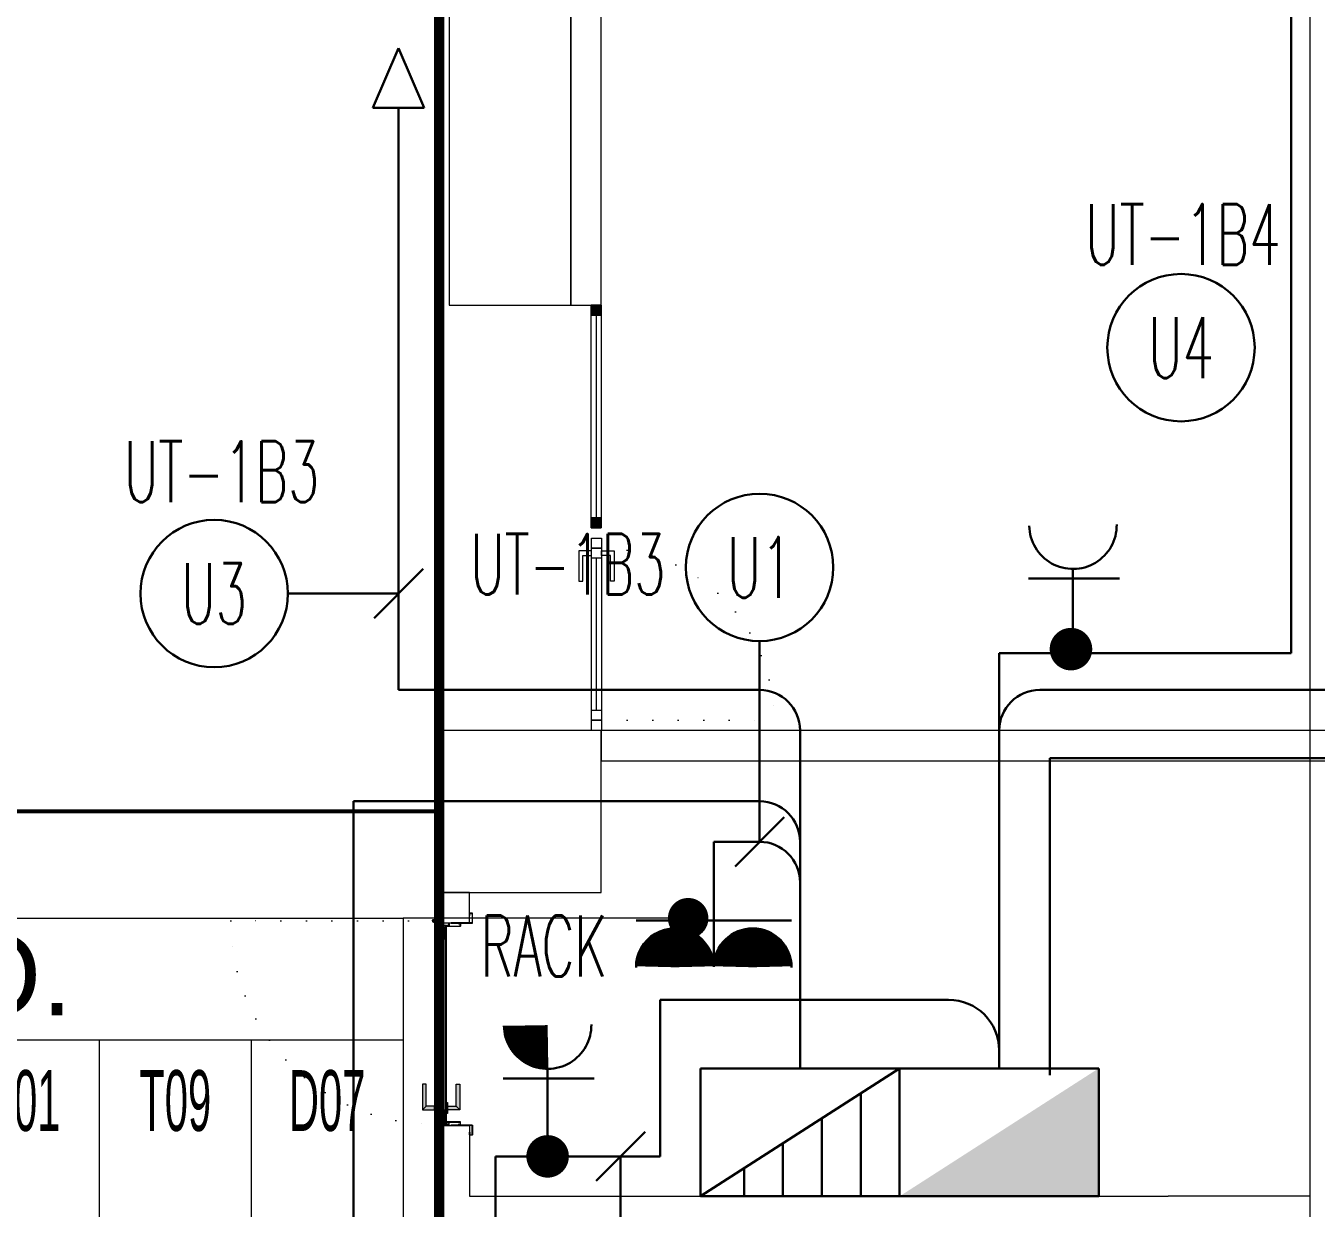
# Model space of a CAD drawing. Header units: metres. Extents: x -13194 to 152406, y -14653 to 29421.
# Drawn here: x 59456 to 60093, y 3044 to 3628 of the extents above; entities that cross this region are included whole.
import ezdxf
from ezdxf.enums import TextEntityAlignment as Align

# ---------------------------------------------------------------- set-up
doc = ezdxf.new("R2010")
doc.units = ezdxf.units.M
doc.header["$LTSCALE"] = 100
doc.header["$MEASUREMENT"] = 0
doc.linetypes.add('DOT2', pattern=[0.125, 0, -0.125])
doc.linetypes.add('HIDDEN', pattern=[0.375, 0.25, -0.125])
doc.layers.get('0').update_dxf_attribs({"color": 9, "lineweight": 9})
for name, color, linetype, lineweight in [('00', 9, 'Continuous', 9), ('01', 9, 'Continuous', 9), ('05', 9, 'Continuous', 9), ('05S', 9, 'Continuous', 9), ('06B', 9, 'Continuous', 9), ('06D', 9, 'Continuous', 9), ('10', 9, 'Continuous', 9), ('15', 9, 'Continuous', 9), ('20', 9, 'DOT2', 9), ('21_mahal200', 9, 'Continuous', 9), ('E-AYDINLATMA VE PRİZ PANOSU', 7, 'Continuous', 30), ('E-ETANŞ PRİZ', 7, 'Continuous', 30), ('E-KABLO', 7, 'Continuous', 30), ('E-LINYE', 7, 'Continuous', 30), ('E-PRİZ', 7, 'Continuous', 30), ('E-UPS PANOSU', 7, 'Continuous', 30), ('E-ÇİFTLİ UPS PRİZ', 7, 'Continuous', 30)]:
    doc.layers.add(name, color=color, linetype=linetype, lineweight=lineweight)
doc.styles.add('Arial', font='arial.ttf', dxfattribs={"height": 2.5})
doc.styles.add('E-YAZI', font='txttw.shx')
doc.styles.add('MuuM_TEXT-STANDART', font='ARIALN.TTF')
doc.dimstyles.new('MuuM_DIM200', dxfattribs={"dimscale": 20, "dimtxt": 2, "dimasz": 1, "dimexe": 1, "dimexo": 1, "dimgap": 1, "dimtad": 1, "dimdec": 1, "dimrnd": 0.5, "dimdsep": 46, "dimtxsty": 'MuuM_TEXT-STANDART', "dimblk": 'ARCHTICK', "dimcen": 0, "dimdle": 0.15, "dimclrd": 256, "dimclre": 256, "dimclrt": 256, "dimadec": 0, "dimazin": 0, "dimtfac": 5, "dimtdec": 1, "dimtix": 1, "dimtmove": 2, "dimatfit": 3, "dimldrblk": 'DOT', "dimfxl": 3, "dimfxlon": 1, "dimtolj": 1, "dimlwd": -1, "dimlwe": -1, "dimarcsym": 0})

# ---------------------------------------------------------------- blocks, each defined once
blk = doc.blocks.new('100_ETANŞ PRİZ')
at = {"layer": 'E-ETANŞ PRİZ', "color": 4}
for p, q in [((-1.223, 2.136), (1.279, 2.136)), ((0, 2.4), (0, 0))]:
    blk.add_line(p, q, dxfattribs=at)
at = {"layer": 'E-ETANŞ PRİZ', "color": 4, "const_width": 1.2}
blk.add_lwpolyline([(0.01, 3, -0.414214), (-0.6, 3.59)], format="xyb", dxfattribs=at)
at = {"layer": 'E-ETANŞ PRİZ', "color": 4}
blk.add_arc((0, 3.6), 1.2, 180.7551, 0.7551, dxfattribs=at)
blk = doc.blocks.new('100_AYDINLATMA VE PRİZ PANOSU')
at = {"layer": 'E-AYDINLATMA VE PRİZ PANOSU', "color": 4}
for p, q in [((-3.072, 3.948), (3.072, 3.948)), ((-3.072, 0), (-3.072, 3.948)), ((3.072, 3.948), (3.072, 0)), ((3.072, 0), (-3.072, 0))]:
    blk.add_line(p, q, dxfattribs=at)
blk.add_solid([(3.072, 0), (-3.072, 0), (-3.072, 3.948)], dxfattribs=at)
blk = doc.blocks.new('100_UPS PANOSU')
at = {"layer": 'E-UPS PANOSU', "color": 4}
for p, q in [((-3.072, 3.948), (3.072, 3.948)), ((-3.072, 0), (-3.072, 3.948)), ((3.072, 0), (-3.072, 3.948)), ((3.072, 3.948), (3.072, 0)), ((-1.872, 0), (-1.872, 3.177)), ((-0.672, 0), (-0.672, 2.406)), ((0.528, 0), (0.528, 1.635)), ((1.728, 0), (1.728, 0.864)), ((3.072, 0), (-3.072, 0))]:
    blk.add_line(p, q, dxfattribs=at)
blk = doc.blocks.new('100_ÇİFTLİ UPS PRİZ')
at = {"layer": 'E-ÇİFTLİ UPS PRİZ', "color": 4}
for p, q in [((0, 3.862), (0, 0)), ((-2.4, 2.425), (2.4, 2.425))]:
    blk.add_line(p, q, dxfattribs=at)
at = {"layer": 'E-ÇİFTLİ UPS PRİZ', "color": 4, "const_width": 1.2}
for points in [[(-1.8, 3.855, 0.97398), (-0.6, 3.855, 0.97398)], [(0.6, 3.855, 0.97398), (1.8, 3.855, 0.97398)]]:
    blk.add_lwpolyline(points, format="xyb", dxfattribs=at)
at = {"layer": 'E-ÇİFTLİ UPS PRİZ', "color": 4}
for centre, start, end in [((-1.2, 3.87), 179.6083, 359.6083), ((1.2, 3.87), 180.3917, 0.3917)]:
    blk.add_arc(centre, 1.2, start, end, dxfattribs=at)
blk = doc.blocks.new('100_PRİZ')
at = {"layer": 'E-PRİZ', "color": 4}
for p, q in [((-1.223, 2.136), (1.279, 2.136)), ((0, 2.4), (0, 0))]:
    blk.add_line(p, q, dxfattribs=at)
blk.add_arc((0, 3.6), 1.2, 180.7551, 0.7551, dxfattribs=at)
blk = doc.blocks.new('p-kolon_80x80')
blk.add_lwpolyline([(-40, -40), (40, -40), (40, 40), (-40, 40)], close=True)
blk = doc.blocks.new('1.bod.mimari.elk')
at = {"layer": '01'}
blk.add_lwpolyline([(4130, -5950), (4130, -5950), (4130, -5950), (4130, -5400), (4400, -5400), (4400, -5950), (4400, -5950), (4400, -5950), (4440, -5950), (4440, -5350), (4090, -5350), (4090, -5950), (4130, -5950)], dxfattribs=at)
blk.add_blockref('p-kolon_80x80', (3700, -5390), dxfattribs=at)
blk = doc.blocks.new('p-işyeri')
at = {"color": 0, "const_width": 2}
blk.add_lwpolyline([(200, 0), (200, 700), (-200, 700), (-200, 0)], close=True, dxfattribs=at)
blk = doc.blocks.new('gr-p-barel kilitli kapı kolu')
at = {"layer": '05S'}
h = blk.add_hatch(color=256, dxfattribs=at)
h.paths.add_polyline_path([(1.3, 0.8), (-1.3, 0.8), (-1.3, 0.7), (1.3, 0.7)])
h.paths.add_polyline_path([(2.75, 0.7), (-2.75, 0.7), (-2.75, 0), (2.75, 0)])
h.paths.add_polyline_path([(-11.7, 4.9), (-11.7, 6.7), (0.9, 6.7), (0.9, 0.8), (-0.9, 0.8), (-0.9, 4.9)])
at = {"flags": 128}
for points in [[(-0.9, 0.8), (-0.9, 4.9), (-11.7, 4.9), (-11.7, 6.7), (0.9, 6.7), (0.9, 0.8)], [(-0.8, 5), (0.8, 6.6)]]:
    blk.add_lwpolyline(points, dxfattribs=at)
blk.add_lwpolyline([(-2.75, 0), (-2.75, 0.7), (2.75, 0.7), (2.75, 0)])
blk.add_lwpolyline([(-1.3, 0.7), (1.3, 0.7), (1.3, 0.8), (-1.3, 0.8)], close=True)
blk = doc.blocks.new('prf-scr2')
at = {"linetype": 'DOT2', "ltscale": 10}
blk.add_line((0, 0.19), (0, -1.06), dxfattribs=at)
for p, q in [((0.09, -0.24), (-0.09, -0.2)), ((-0.09, -0.24), (0.09, -0.28)), ((0.09, -0.32), (-0.09, -0.28)), ((-0.09, -0.32), (0.09, -0.36)), ((0.09, -0.4), (-0.09, -0.36)), ((-0.09, -0.4), (0.09, -0.44)), ((0.09, -0.48), (-0.09, -0.44)), ((-0.09, -0.48), (0.09, -0.52)), ((0.09, -0.56), (-0.09, -0.52)), ((-0.09, -0.56), (0.09, -0.6)), ((0.09, -0.64), (-0.09, -0.6)), ((-0.09, -0.64), (0.09, -0.68)), ((0.09, -0.72), (-0.09, -0.68)), ((-0.09, -0.72), (0.09, -0.76)), ((0.06, -0.84), (-0.08, -0.76)), ((-0.07, -0.8), (0.06, -0.84)), ((0.09, -0.17), (0, -0.15)), ((0, -0.18), (0.09, -0.2))]:
    blk.add_line(p, q)
blk.add_lwpolyline([(0.23, 0), (-0.23, 0), (-0.23, -0.01), (-0.12, -0.14), (0.12, -0.14), (0.23, -0.01), (0.23, 0)], close=True)
for points in [[(0.23, -0.01), (-0.23, -0.01)], [(-0.09, -0.14), (-0.09, -0.2), (-0.12, -0.22), (-0.12, -0.23), (-0.09, -0.24), (-0.09, -0.28), (-0.12, -0.3), (-0.12, -0.31), (-0.09, -0.32), (-0.09, -0.36), (-0.12, -0.38), (-0.12, -0.39), (-0.09, -0.4), (-0.09, -0.44), (-0.12, -0.46), (-0.12, -0.46), (-0.09, -0.48), (-0.09, -0.52), (-0.12, -0.54), (-0.12, -0.54), (-0.09, -0.56), (-0.09, -0.6), (-0.12, -0.62), (-0.12, -0.62), (-0.09, -0.64), (-0.09, -0.68), (-0.12, -0.69), (-0.12, -0.7), (-0.09, -0.72), (-0.09, -0.73), (-0.08, -0.76), (-0.1, -0.77), (-0.1, -0.78), (-0.07, -0.8), (-0.01, -0.94), (0, -0.95), (0.01, -0.94), (0.08, -0.76), (0.09, -0.76), (0.12, -0.74), (0.12, -0.73), (0.09, -0.72), (0.09, -0.68), (0.12, -0.66), (0.12, -0.66), (0.09, -0.64), (0.09, -0.6), (0.12, -0.58), (0.12, -0.58), (0.09, -0.56), (0.09, -0.52), (0.12, -0.5), (0.12, -0.5), (0.09, -0.48), (0.09, -0.44), (0.12, -0.43), (0.12, -0.42), (0.09, -0.4), (0.09, -0.36), (0.12, -0.35), (0.12, -0.34), (0.09, -0.32), (0.09, -0.28), (0.12, -0.27), (0.12, -0.26), (0.09, -0.24), (0.09, -0.2), (0.12, -0.19), (0.12, -0.18), (0.09, -0.17), (0.09, -0.14)]]:
    blk.add_lwpolyline(points)
blk = doc.blocks.new('K-SAC-01')
at = {"layer": '10'}
for points in [[(-4.6, 16.2, -0.414214), (-4.5, 16.3), (-0.1, 16.3, -0.414214), (0, 16.2), (0, 5.9), (0.2, 5.9), (0.2, 16.2, 0.414214), (-0.1, 16.5), (-4.5, 16.5, 0.414214), (-4.8, 16.2), (-4.8, 15.3, 0.414214), (-4.5, 15), (-3.4, 15), (-3.4, 15.2), (-4.5, 15.2, -0.414214), (-4.6, 15.3)], [(104.6, 16.2, 0.414214), (104.5, 16.3), (100.1, 16.3, 0.414214), (100, 16.2), (100, 5.9), (99.8, 5.9), (99.8, 16.2, -0.414214), (100.1, 16.5), (104.5, 16.5, -0.414214), (104.8, 16.2), (104.8, 15.3, -0.414214), (104.5, 15), (103.4, 15), (103.4, 15.2), (104.5, 15.2, 0.414214), (104.6, 15.3)], [(0.2, 10.3, -0.414214), (0.5, 10.6), (1.5, 10.6, -0.414214), (1.8, 10.3), (1.8, 3.9, -0.414214), (1.5, 3.6, -0.414214), (1.2, 3.9), (1.2, 4.8), (0.2, 4.8), (0.2, -1.2, -0.414214), (-0.1, -1.5), (-4.5, -1.5, -0.414214), (-4.8, -1.2), (-4.8, -0.3, -0.414214), (-4.5, 0), (-3.4, 0), (-3.4, -0.2), (-4.5, -0.2, 0.414214), (-4.6, -0.3), (-4.6, -1.2, 0.414214), (-4.5, -1.3), (-0.1, -1.3, 0.414214), (0, -1.2), (0, 5), (1.4, 5), (1.4, 3.9, 0.414214), (1.5, 3.8, 0.414214), (1.6, 3.9), (1.6, 10.3, 0.414214), (1.5, 10.4), (0.5, 10.4, 0.414214), (0.4, 10.3), (0.4, 9.4), (0.2, 9.4)], [(99.8, 10.3, 0.414214), (99.5, 10.6), (98.5, 10.6, 0.414214), (98.2, 10.3), (98.2, 3.9, 0.414214), (98.5, 3.6, 0.414214), (98.8, 3.9), (98.8, 4.8), (99.8, 4.8), (99.8, -1.2, 0.414214), (100.1, -1.5), (104.5, -1.5, 0.414214), (104.8, -1.2), (104.8, -0.3, 0.414214), (104.5, 0), (103.4, 0), (103.4, -0.2), (104.5, -0.2, -0.414214), (104.6, -0.3), (104.6, -1.2, -0.414214), (104.5, -1.3), (100.1, -1.3, -0.414214), (100, -1.2), (100, 5), (98.6, 5), (98.6, 3.9, -0.414214), (98.5, 3.8, -0.414214), (98.4, 3.9), (98.4, 10.3, -0.414214), (98.5, 10.4), (99.5, 10.4, -0.414214), (99.6, 10.3), (99.6, 9.4), (99.8, 9.4)], [(-0.38, -2.01), (1, -1.37), (1, 1.5), (1.2, 1.5), (1.2, -1.5), (-0.27, -2.18, -14.796002)]]:
    blk.add_lwpolyline(points, format="xyb", close=True, dxfattribs=at)
for points in [[(98.8, 0.15), (98.8, 2.15), (99.1, 2.15), (99.1, 3.19), (1.5, 3.19), (1.5, 2.15), (1.8, 2.15), (1.8, 0.15), (1.5, 0.15), (1.5, 1.85), (1.2, 1.85), (1.2, 3.49), (99.4, 3.49), (99.4, 1.85), (99.1, 1.85), (99.1, 0.15)], [(98.8, 2.15), (98.8, 0.15), (99.4, 0.15), (99.4, -1.5), (1.2, -1.5), (1.2, 0.15), (1.8, 0.15), (1.8, 2.15), (2.1, 2.15), (2.1, -0.15), (1.5, -0.15), (1.5, -1.2), (99.1, -1.2), (99.1, -0.15), (98.5, -0.15), (98.5, 2.15), (98.8, 2.15)]]:
    blk.add_lwpolyline(points, dxfattribs=at)
for points in [[(2.1, 3), (8.1, 3), (8.1, -1), (2.1, -1)], [(2.4, 2.7), (7.8, 2.7), (7.8, -0.7), (2.4, -0.7)], [(98.5, 3), (92.5, 3), (92.5, -1), (98.5, -1)], [(98.2, 2.7), (92.8, 2.7), (92.8, -0.7), (98.2, -0.7)]]:
    blk.add_lwpolyline(points, close=True, dxfattribs=at)
blk.add_circle((-0.95, -2.5), 0.55, dxfattribs=at)
at = {"layer": '20', "linetype": 'HIDDEN'}
for points in [[(-0.2, -1.3), (-0.2, 0), (-1.7, 0), (-1.7, -1.3)], [(-0.4, -1.99), (-0.4, -0.2), (-1.5, -0.2), (-1.5, -1.99)]]:
    blk.add_lwpolyline(points, dxfattribs=at)
at = {"layer": '20'}
blk.add_lwpolyline([(-0.95, -2.5), (-0.95, -102.85)], dxfattribs=at)
blk.add_arc((-0.95, -2.5), 100.35, 270, 1.51314, dxfattribs=at)
at = {"layer": '06B'}
blk.add_blockref('gr-p-barel kilitli kapı kolu', (91.4, 3.51), dxfattribs=at)
at = {"layer": '06B', "xscale": -1, "rotation": 180}
blk.add_blockref('gr-p-barel kilitli kapı kolu', (91.4, -1.51), dxfattribs=at)
at = {"layer": '10', "xscale": -1, "rotation": 90}
blk.add_blockref('prf-scr2', (1.5, 1), dxfattribs=at)
at = {"layer": '10', "rotation": 270}
blk.add_blockref('prf-scr2', (99.1, 1.22), dxfattribs=at)
blk = doc.blocks.new('p-birim')
blk.add_lwpolyline([(0, 0), (1, 0), (1, 1), (0, 1)], close=True)
blk = doc.blocks.new('prf-10x10')
blk.add_lwpolyline([(-5, -5), (5, -5), (5, 5), (-5, 5)], close=True)
at = {"color": 255}
blk.add_solid([(-5, -5), (5, -5), (-5, 5), (5, 5)], dxfattribs=at)
at = {"layer": '10'}
blk.add_point((0, 0), dxfattribs=at)
blk = doc.blocks.new('*U407')
at = {"layer": '06D'}
blk.add_lwpolyline([(-2.5, 110), (2.5, 110), (2.5, 0), (-2.5, 0)], close=True, dxfattribs=at)
at = {"layer": '15'}
blk.add_lwpolyline([(0, 105), (0, 5)], dxfattribs=at)
at = {"layer": '10', "xscale": 0.5, "yscale": 0.5, "rotation": 90}
for p in [(0, 107.5), (0, 2.5)]:
    blk.add_blockref('prf-10x10', p, dxfattribs=at)
blk = doc.blocks.new('p-al-01')
at = {"layer": '06B'}
for points in [[(27.05, 4.35), (27.05, 10.6), (42.05, 10.6), (42.05, 8.72), (29.3, 8.72), (29.3, 8.72), (29.3, 4.35), (27.05, 4.35)], [(27.05, -0.65), (27.05, -6.9), (42.05, -6.9), (42.05, -5.03), (29.3, -5.03), (29.3, -5.03), (29.3, -0.65), (27.05, -0.65)]]:
    blk.add_lwpolyline(points, dxfattribs=at)
at = {"layer": '06D'}
for p, q in [((115.67, 4.35), (28.8, 4.35)), ((28.8, -0.65), (115.67, -0.65))]:
    blk.add_line(p, q, dxfattribs=at)
at = {"layer": '10'}
for points in [[(25.67, -0.65), (25.67, 4.35), (20.67, 4.35), (20.67, -0.65)], [(30.67, -0.65), (30.67, 4.35), (25.67, 4.35), (25.67, -0.65)], [(110.67, -0.65), (110.67, 4.35), (105.67, 4.35), (105.67, -0.65)], [(115.67, -0.65), (115.67, 4.35), (110.67, 4.35), (110.67, -0.65)]]:
    blk.add_lwpolyline(points, close=True, dxfattribs=at)
at = {"layer": '15'}
blk.add_lwpolyline([(105.67, 1.85), (30.67, 1.85)], dxfattribs=at)
at = {"layer": '20'}
blk.add_lwpolyline([(110.67, -0.65), (110.67, -85.65)], dxfattribs=at)
blk.add_arc((110.67, -0.65), 85, 180, 270, dxfattribs=at)
blk = doc.blocks.new('_ArchTick')
at = {"color": 0, "linetype": 'ByBlock', "const_width": 0.15}
blk.add_lwpolyline([(-0.5, -0.5), (0.5, 0.5)], dxfattribs=at)
blk = doc.blocks.new('_Dot')
at = {"color": 0, "linetype": 'ByBlock', "lineweight": -2}
blk.add_line((-0.5, 0), (-1, 0), dxfattribs=at)
at = {"color": 0, "linetype": 'ByBlock', "const_width": 0.5}
blk.add_lwpolyline([(-0.25, 0, 1), (0.25, 0, 1)], format="xyb", close=True, dxfattribs=at)
blk = doc.blocks.new('0_roomno2')
blk.add_lwpolyline([(19.375, -10.5), (0, -10.5), (0, 0), (19.375, 0)], close=True)
for points in [[(0, -3), (19.375, -3)], [(8.125, -3), (8.125, -10.5)], [(11.875, -3), (11.875, -10.5)], [(15.625, -3), (15.625, -10.5)], [(0, -6.75), (8.125, -6.75)]]:
    blk.add_lwpolyline(points)
at = {"style": 'MuuM_TEXT-STANDART', "width": 0.6}
blk.add_text('H:', height=1.5, dxfattribs=at).set_placement((0.35, -8.608), align=Align.MIDDLE_LEFT)
at = {"style": 'Arial'}
blk.add_attdef('ODANO', (0, 1.17), '', height=2, dxfattribs=at)
blk.add_attdef('MEKANADI', text='', height=2, dxfattribs=at).set_placement((0.35, -3), align=Align.BOTTOM_LEFT)
at = {"style": 'MuuM_TEXT-STANDART', "width": 0.6}
for tag, p in [('YER01', (10, -4.5)), ('TAVAN01', (13.75, -4.5)), ('DUVAR01', (17.5, -4.5)), ('YER02', (10, -6.75)), ('TAVAN02', (13.75, -6.75)), ('DUVAR02', (17.5, -6.75)), ('YER03', (10, -9)), ('TAVAN03', (13.75, -9)), ('DUVAR03', (17.5, -9))]:
    blk.add_attdef(tag, text='', height=1.5, dxfattribs=at).set_placement(p, align=Align.MIDDLE_CENTER)
for tag, p in [('M2', (0.35, -4.875)), ('TEMIZTAVANYUKSEKLIGI', (1.8, -8.608))]:
    blk.add_attdef(tag, text='', height=1.5, dxfattribs=at).set_placement(p, align=Align.MIDDLE_LEFT)
blk = doc.blocks.new('1.bod.mimari1.elk')
at = {"layer": '00'}
for points in [[(4090, -4315), (4090, -4550), (3740, -4550), (3740, -4565), (4090, -4565), (4090, -4970), (4090, -4970), (4090, -4970), (4090, -4985), (4090, -4985), (4090, -4985), (4090, -5350)], [(4090, -5350), (3740, -5350), (3740, -5365), (4020, -5365)], [(4020, -5365), (4100, -5365), (4100, -5350)], [(3660, -5445), (3675, -5445), (3675, -5430)], [(3675, -5430), (3660, -5430), (3660, -5445)], [(3695.2, -6000), (3675, -6000), (3675, -6000), (3660, -6000), (3660, -5545), (3675, -5545), (3675, -5580), (4020, -5580)], [(4090, -5580), (4020, -5580)]]:
    blk.add_lwpolyline(points, dxfattribs=at)
blk.add_lwpolyline([(3725, -5140), (3740, -5140), (3740, -4840), (3725, -4840)], close=True, dxfattribs=at)
at = {"layer": '20', "ltscale": 2, "const_width": 5}
blk.add_lwpolyline([(4440, -7830), (3660, -7830), (3660, -4550), (4440, -4550)], close=True, dxfattribs=at)
blk.add_blockref('*U407', (3737.5, -5250))
at = {"xscale": -1, "rotation": 90}
blk.add_blockref('p-al-01', (3739.6, -5234.33), dxfattribs=at)
at = {"rotation": 270}
blk.add_blockref('K-SAC-01', (3660, -5445), dxfattribs=at)
at = {"layer": '05', "xscale": 60.00000000000003, "yscale": 150}
blk.add_blockref('p-birim', (3665, -5140), dxfattribs=at)
at = {"layer": '06D', "color": 89, "linetype": 'HIDDEN', "true_color": 0x2e4d23, "rotation": 90}
for p in [(3660, -5190), (3660, -5590)]:
    blk.add_blockref('p-işyeri', p, dxfattribs=at)
at = {"layer": '21_mahal200'}
ref = blk.add_blockref('0_roomno2', (3254.7, -5442.72), dxfattribs=dict(at, xscale=20, yscale=20, zscale=20))
ref.add_attrib('ODANO', 'B1-51', (3254.7, -5434.08), dxfattribs={"layer": '0', "height": 40, "style": 'Arial'})
ref.add_attrib('MEKANADI', 'ELEK.O.', dxfattribs={"layer": '0', "height": 40, "style": 'Arial'}).set_placement((3261.7, -5502.72), align=Align.BOTTOM_LEFT)
ref.add_attrib('M2', '#### m2', dxfattribs={"layer": '0', "height": 30, "style": 'MuuM_TEXT-STANDART', "width": 0.6}).set_placement((3261.7, -5540.22), align=Align.MIDDLE_LEFT)
ref.add_attrib('TEMIZTAVANYUKSEKLIGI', '2.90 M', dxfattribs={"layer": '0', "height": 30, "style": 'MuuM_TEXT-STANDART', "width": 0.6}).set_placement((3290.7, -5614.88), align=Align.MIDDLE_LEFT)
ref.add_attrib('YER01', 'Y01', dxfattribs={"layer": '0', "height": 30, "style": 'MuuM_TEXT-STANDART', "width": 0.6}).set_placement((3454.7, -5532.72), align=Align.MIDDLE_CENTER)
ref.add_attrib('TAVAN01', 'T09', dxfattribs={"layer": '0', "height": 30, "style": 'MuuM_TEXT-STANDART', "width": 0.6}).set_placement((3529.7, -5532.72), align=Align.MIDDLE_CENTER)
ref.add_attrib('DUVAR01', 'D07', dxfattribs={"layer": '0', "height": 30, "style": 'MuuM_TEXT-STANDART', "width": 0.6}).set_placement((3604.7, -5532.72), align=Align.MIDDLE_CENTER)
blk.add_leader([(3782.97, -5442.72), (3642.2, -5442.72)], dimstyle='MuuM_DIM200', override={"dimasz": 1, "dimfxl": 10}, dxfattribs=at)

msp = doc.modelspace()

# ---------------------------------------------------------------- linework, layer by layer
at = {"layer": 'E-KABLO', "color": 6}
for p, q in [((60080.64, 3318.2), (60080.64, 4031.5)), ((59936.54, 3122.04), (59936.54, 3318.2)), ((59936.54, 3318.2), (60080.64, 3318.2)), ((59956.54, 3300), (60404.74, 3300)), ((60519.34, 3266.28), (59961.57, 3266.28)), ((59961.57, 3266.28), (59961.57, 3109.86)), ((59911.54, 3147.04), (59769.09, 3147.04)), ((59769.09, 3147.04), (59769.09, 3069.71)), ((59936.54, 3113.17), (59936.54, 3122.04)), ((59687.83, 3069.71), (59687.83, 2857.39)), ((59687.83, 3069.71), (59769.09, 3069.71))]:
    msp.add_line(p, q, dxfattribs=at)
at = {"layer": 'E-KABLO', "color": 4}
for p, q in [((59640, 3616.78), (59627.34, 3587.45)), ((59640, 3616.78), (59652.66, 3587.45)), ((59652.66, 3587.45), (59627.34, 3587.45)), ((59640, 3300), (59640, 3587.45)), ((59818.24, 3300), (59640, 3300)), ((59838.24, 3280), (59838.24, 3113.17)), ((59617.68, 3245), (59818.24, 3245)), ((59617.68, 2663.41), (59617.68, 3245)), ((59795.62, 3225), (59818.24, 3225))]:
    msp.add_line(p, q, dxfattribs=at)
at = {"layer": 'E-KABLO', "color": 4, "const_width": 10.5}
for points in [[(59966.74, 3320.14, 1), (59977.24, 3320.14, 1)], [(59708.33, 3069.71, 1), (59718.83, 3069.71, 1)]]:
    msp.add_lwpolyline(points, format="xyb", close=True, dxfattribs=at)
at = {"layer": 'E-KABLO', "color": 4}
for centre in [(59818.24, 3280), (59818.24, 3225), (59818.23, 3205)]:
    msp.add_arc(centre, 20, 0, 90, dxfattribs=at)
at = {"layer": 'E-KABLO', "color": 6}
for centre, radius, start, end in [((59956.54, 3280), 20, 90, 180), ((59911.54, 3122.04), 25, 0, 90)]:
    msp.add_arc(centre, radius, start, end, dxfattribs=at)
at = {"layer": 'E-LINYE', "color": 7, "linetype": 'Continuous'}
for p, q in [((59627.88, 3335.47), (59652.12, 3359.72)), ((59585.31, 3347.59), (59640, 3347.59)), ((59818.24, 3225), (59818.24, 3324.1)), ((59806.12, 3212.88), (59830.36, 3237.12)), ((59737.5, 3057.59), (59761.74, 3081.83)), ((59749.62, 3069.71), (59749.62, 3014.86))]:
    msp.add_line(p, q, dxfattribs=at)
for centre in [(60026.32, 3468.99), (59818.24, 3360.48), (59548.93, 3347.59)]:
    msp.add_circle(centre, 36.38, dxfattribs=at)

# ---------------------------------------------------------------- block references
at = {"layer": '06D'}
for name in ['1.bod.mimari.elk', '1.bod.mimari1.elk']:
    msp.add_blockref(name, (56000, 8630), dxfattribs=at)
at = {"layer": 'E-AYDINLATMA VE PRİZ PANOSU', "xscale": -16, "yscale": 16, "zscale": 16}
msp.add_blockref('100_AYDINLATMA VE PRİZ PANOSU', (59936.54, 3050), dxfattribs=at)
at = {"layer": 'E-ETANŞ PRİZ', "xscale": 18, "yscale": 18, "zscale": 18}
msp.add_blockref('100_ETANŞ PRİZ', (59713.58, 3069.71), dxfattribs=at)
at = {"layer": 'E-PRİZ', "xscale": 18, "yscale": 18, "zscale": 18}
msp.add_blockref('100_PRİZ', (59972.98, 3316.53), dxfattribs=at)
at = {"layer": 'E-UPS PANOSU', "xscale": -16, "yscale": 16, "zscale": 16}
msp.add_blockref('100_UPS PANOSU', (59838.24, 3050), dxfattribs=at)
at = {"layer": 'E-ÇİFTLİ UPS PRİZ', "xscale": 16, "yscale": 16, "zscale": 16, "rotation": 180}
msp.add_blockref('100_ÇİFTLİ UPS PRİZ', (59795.62, 3225), dxfattribs=at)

# ---------------------------------------------------------------- texts
at = {"layer": 'E-LINYE', "color": 3, "linetype": 'Continuous', "style": 'E-YAZI', "width": 0.6}
for s, p in [('UT-1B4', (60027.23, 3524.86)), ('U4', (60026.32, 3468.99)), ('UT-1B3', (59552.64, 3407.75)), ('UT-1B3', (59723.58, 3362.05)), ('U1', (59818.24, 3360.48)), ('U3', (59548.93, 3347.59)), ('RACK', (59711.76, 3173.59))]:
    msp.add_text(s, height=30, dxfattribs=at).set_placement(p, align=Align.MIDDLE_CENTER)

doc.saveas('drawing.dxf')
